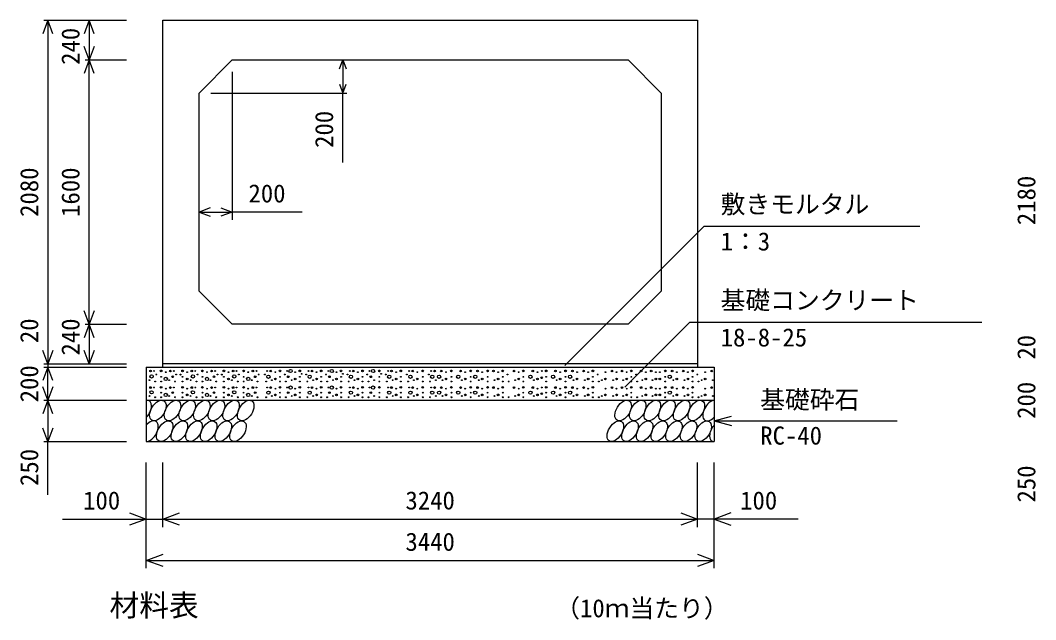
# Model space of a CAD drawing. Units: millimetres, scale not verified. Extents: x -100800 to 100800, y -35640 to 35640.
# Drawn here: x 10736 to 16887, y -3478 to 150 of the extents above; entities that cross this region are included whole.
import ezdxf
from ezdxf.enums import TextEntityAlignment as Align

# ---------------------------------------------------------------- set-up
doc = ezdxf.new("R2010")
doc.units = ezdxf.units.MM
doc.header["$LTSCALE"] = 120
for name, color, linetype, lineweight in [('0-0_DIM', 7, 'Continuous', 25), ('0-2_HATCH', 6, 'Continuous', 25), ('0-5_OUTLINE', 3, 'Continuous', 25), ('0-7_TXT', 7, 'Continuous', 25)]:
    doc.layers.add(name, color=color, linetype=linetype, lineweight=lineweight)
doc.styles.add('ＭＳ ゴシック', font='')
doc.styles.get('ＭＳ ゴシック').set_extended_font_data('MS Gothic')

msp = doc.modelspace()

# ---------------------------------------------------------------- linework, layer by layer
at = {"layer": '0-0_DIM'}
for p, q in [((10879, 150.3), (11379.1, 150.3)), ((10903, 150.3), (10903, -1929.7)), ((11153, 150.3), (11153, -89.7)), ((11129, -89.7), (11379.1, -89.7)), ((11153, -1689.7), (11153, -89.7)), ((12689.5, -89.7), (12689.5, -289.7)), ((12019.1, -161.7), (12019.1, -1058.3)), ((11891.1, -289.7), (12713.5, -289.7)), ((12689.5, -710.5), (12689.5, -289.7)), ((11819.1, -1010.3), (12019.1, -1010.3)), ((12443.2, -1010.3), (12019.1, -1010.3)), ((14879, -1095.8), (14034.9, -1939.8)), ((14879, -1095.8), (16184.7, -1095.8)), ((11129, -1689.7), (11379.1, -1689.7)), ((11153, -1689.7), (11153, -1929.7)), ((14791.3, -1676.9), (14398.5, -2069.7)), ((14791.3, -1676.9), (16560.3, -1676.9)), ((10879, -1929.7), (11379.1, -1929.7)), ((10879, -1949.7), (11379.1, -1949.7)), ((10903, -1929.7), (10903, -1949.7)), ((10903, -2149.7), (10903, -1949.7)), ((10879, -2149.7), (11379.1, -2149.7)), ((10903, -2149.7), (10903, -2399.7)), ((14939.1, -2274.7), (15043.4, -2246.7)), ((14939.1, -2274.7), (16048, -2274.7)), ((14939.1, -2274.7), (15043.4, -2302.7)), ((10879, -2399.7), (11379.1, -2399.7)), ((10903, -2721.8), (10903, -2399.7)), ((11499.1, -3166.9), (11499.1, -2527.3)), ((11599.1, -2916.9), (11599.1, -2527.3)), ((14839.1, -2916.9), (14839.1, -2527.3)), ((14939.1, -3166.9), (14939.1, -2527.3)), ((10991.1, -2868.9), (11499.1, -2868.9)), ((11499.1, -2868.9), (11599.1, -2868.9)), ((11599.1, -2868.9), (14839.1, -2868.9)), ((11499.1, -3118.9), (14939.1, -3118.9))]:
    msp.add_line(p, q, dxfattribs=at)
for points in [[(10932.6, 69.1), (10903, 150.3), (10873.5, 69.1)], [(11182.6, 69.1), (11153, 150.3), (11123.5, 69.1)], [(11182.6, -8.5), (11153, -89.7), (11123.5, -8.5)], [(11182.6, -170.9), (11153, -89.7), (11123.5, -170.9)], [(12669.8, -143.8), (12689.5, -89.7), (12709.2, -143.8)], [(12669.8, -235.6), (12689.5, -289.7), (12709.2, -235.6)], [(11886.8, -985.7), (11819.1, -1010.3), (11886.8, -1035)], [(11951.4, -985.7), (12019.1, -1010.3), (11951.4, -1035)], [(11182.6, -1608.5), (11153, -1689.7), (11123.5, -1608.5)], [(11182.6, -1770.9), (11153, -1689.7), (11123.5, -1770.9)], [(10932.6, -1848.5), (10903, -1929.7), (10873.5, -1848.5)], [(11182.6, -1848.5), (11153, -1929.7), (11123.5, -1848.5)], [(10932.6, -2030.9), (10903, -1949.7), (10873.5, -2030.9)], [(10932.6, -2068.5), (10903, -2149.7), (10873.5, -2068.5)], [(10932.6, -2230.9), (10903, -2149.7), (10873.5, -2230.9)], [(10932.6, -2318.5), (10903, -2399.7), (10873.5, -2318.5)], [(11397.6, -2832), (11499.1, -2868.9), (11397.6, -2905.9)], [(11700.6, -2905.9), (11599.1, -2868.9), (11700.6, -2832)], [(14737.6, -2832), (14839.1, -2868.9), (14737.6, -2905.9)], [(15447.1, -2868.9), (14939.1, -2868.9), (14839.1, -2868.9)], [(15040.6, -2832), (14939.1, -2868.9), (15040.6, -2905.9)], [(11600.6, -3155.9), (11499.1, -3118.9), (11600.6, -3082)], [(14837.6, -3082), (14939.1, -3118.9), (14837.6, -3155.9)]]:
    msp.add_lwpolyline(points, dxfattribs=at)
at = {"layer": '0-2_HATCH'}
for centre, radius in [((11525.1, -1972.5), 5), ((11589.1, -1971.6), 5), ((11645.1, -1972.5), 5), ((11719.1, -1971.6), 5), ((11775.1, -1972.5), 5), ((11839.1, -1971.6), 5), ((11895.1, -1972.5), 5), ((11969.1, -1971.6), 5), ((12025.1, -1972.5), 5), ((12089.1, -1971.6), 5), ((12145.1, -1972.5), 5), ((12253.1, -1972.5), 5), ((12309.1, -1971.6), 5), ((12373.1, -1972.5), 10), ((12429.1, -1971.6), 5), ((12503.1, -1972.5), 5), ((12559.1, -1971.6), 5), ((12623.1, -1972.5), 10), ((12679.1, -1971.6), 5), ((12753.1, -1972.5), 5), ((12809.1, -1971.6), 5), ((12873.1, -1972.5), 10), ((12911, -1971.6), 5), ((12984.9, -1972.5), 5), ((13041, -1971.6), 5), ((13112.9, -1972.5), 5), ((13173.9, -1971.6), 5), ((13245.9, -1972.5), 5), ((13286.5, -1972.5), 5), ((13347.5, -1971.6), 5), ((13403.4, -1972.5), 5), ((13464.3, -1971.6), 5), ((13506.1, -1972.5), 5), ((13567, -1971.6), 5), ((13602.3, -1972.5), 5), ((13658.4, -1971.6), 5), ((13727.1, -1972.5), 5), ((13783.2, -1971.6), 5), ((13840.5, -1972.5), 5), ((13922, -1971.6), 5), ((13977.9, -1972.5), 5), ((14038.9, -1971.6), 5), ((14080.6, -1972.5), 5), ((14148.4, -1972.5), 5), ((14204.5, -1971.6), 5), ((14320.2, -1972.5), 5), ((14381.3, -1972.5), 5), ((14437.3, -1971.6), 5), ((14496.9, -1972.5), 5), ((14558, -1972.5), 5), ((14642.9, -1971.6), 5), ((14684.6, -1972.5), 5), ((14752.4, -1972.5), 5), ((14808.5, -1971.6), 5), ((14924.1, -1972.5), 5), ((11518.1, -2027.7), 2.5), ((11531.7, -2005.5), 10), ((11546.2, -1972.5), 2.5), ((11560.2, -1993.5), 2.5), ((11589.1, -2007.5), 2.5), ((11617.1, -2020.7), 10), ((11617.1, -1979.5), 2.5), ((11638.1, -2027.7), 2.5), ((11659.2, -2007.5), 5), ((11666.2, -1972.5), 2.5), ((11680.2, -1993.5), 2.5), ((11706.7, -1994.4), 2.5), ((11719.1, -2007.5), 2.5), ((11747.1, -2020.7), 5), ((11747.1, -1979.5), 2.5), ((11768.1, -2027.7), 2.5), ((11781.7, -2005.5), 10), ((11796.2, -1972.5), 2.5), ((11810.2, -1993.5), 2.5), ((11839.1, -2007.5), 2.5), ((11867.1, -2020.7), 10), ((11867.1, -1979.5), 2.5), ((11888.1, -2027.7), 2.5), ((11909.2, -2007.5), 5), ((11916.2, -1972.5), 2.5), ((11930.2, -1993.5), 2.5), ((11956.7, -1994.4), 2.5), ((11969.1, -2007.5), 2.5), ((11997.1, -2020.7), 5), ((11997.1, -1979.5), 2.5), ((12018.1, -2027.7), 2.5), ((12031.7, -2005.5), 10), ((12046.2, -1972.5), 2.5), ((12060.2, -1993.5), 2.5), ((12089.1, -2007.5), 2.5), ((12117.1, -2020.7), 10), ((12117.1, -1979.5), 2.5), ((12138.1, -2027.7), 2.5), ((12159.2, -2007.5), 5), ((12166.2, -1972.5), 2.5), ((12180.2, -1993.5), 2.5), ((12218, -1993.5), 2.5), ((12239, -2007.5), 10), ((12232, -1972.5), 2.5), ((12260.1, -2027.7), 2.5), ((12281.1, -2020.7), 5), ((12281.1, -1979.5), 2.5), ((12309.1, -2007.5), 2.5), ((12338, -1993.5), 2.5), ((12352, -1972.5), 2.5), ((12359, -2007.5), 5), ((12380.1, -2027.7), 2.5), ((12401.1, -2020.7), 5), ((12401.1, -1979.5), 2.5), ((12429.1, -2007.5), 2.5), ((12440.5, -1989.2), 2.5), ((12468, -1993.5), 2.5), ((12489, -2007.5), 10), ((12482, -1972.5), 2.5), ((12510.1, -2027.7), 2.5), ((12531.1, -2020.7), 5), ((12531.1, -1979.5), 2.5), ((12559.1, -2007.5), 2.5), ((12588, -1993.5), 2.5), ((12602, -1972.5), 2.5), ((12609, -2007.5), 5), ((12630.1, -2027.7), 2.5), ((12651.1, -2020.7), 5), ((12651.1, -1979.5), 2.5), ((12679.1, -2007.5), 2.5), ((12690.5, -1989.2), 2.5), ((12718, -1993.5), 2.5), ((12739, -2007.5), 10), ((12732, -1972.5), 2.5), ((12760.1, -2027.7), 2.5), ((12781.1, -2020.7), 5), ((12781.1, -1979.5), 2.5), ((12809.1, -2007.5), 2.5), ((12838, -1993.5), 2.5), ((12852, -1972.5), 2.5), ((12859, -2007.5), 5), ((12880.1, -2027.7), 2.5), ((12911, -2007.5), 2.5), ((12922.3, -1989.2), 2.5), ((12949.8, -1993.5), 2.5), ((12970.9, -2007.5), 10), ((12963.9, -1972.5), 2.5), ((12991.9, -2027.7), 2.5), ((13012.9, -2020.7), 5), ((13012.9, -1979.5), 2.5), ((13041, -2007.5), 2.5), ((13077.9, -1993.5), 2.5), ((13098.9, -2007.5), 10), ((13091.9, -1972.5), 2.5), ((13120, -2027.7), 2.5), ((13141, -2020.7), 5), ((13141, -1979.5), 2.5), ((13173.9, -2007.5), 2.5), ((13210.8, -1993.5), 2.5), ((13231.9, -2007.5), 10), ((13224.8, -1972.5), 2.5), ((13252.9, -2027.7), 2.5), ((13272.5, -2007.5), 10), ((13293.6, -2027.7), 2.5), ((13314.6, -2020.7), 5), ((13314.6, -1979.5), 2.5), ((13347.5, -2007.5), 2.5), ((13389.4, -2007.5), 10), ((13410.4, -2027.7), 2.5), ((13431.4, -2020.7), 5), ((13431.4, -1979.5), 2.5), ((13464.3, -2007.5), 2.5), ((13492.1, -2007.5), 10), ((13513.1, -2027.7), 2.5), ((13534.1, -2020.7), 5), ((13534.1, -1979.5), 2.5), ((13567, -2007.5), 2.5), ((13609.3, -2027.7), 2.5), ((13630.3, -2020.7), 5), ((13630.3, -1979.5), 2.5), ((13658.4, -2007.5), 2.5), ((13687.2, -1993.5), 2.5), ((13734.1, -2027.7), 2.5), ((13755.1, -2020.7), 5), ((13755.1, -1979.5), 2.5), ((13783.2, -2007.5), 2.5), ((13826.5, -2007.5), 10), ((13847.5, -2027.7), 2.5), ((13868.6, -2020.7), 5), ((13868.6, -1979.5), 2.5), ((13894.7, -2013.7), 5), ((13894.7, -1972.5), 2.5), ((13922, -2007.5), 2.5), ((13963.9, -2007.5), 10), ((13985, -2027.7), 2.5), ((14006, -2020.7), 5), ((14006, -1979.5), 2.5), ((14038.9, -2007.5), 2.5), ((14066.6, -2007.5), 10), ((14087.6, -2027.7), 2.5), ((14108.7, -2020.7), 5), ((14108.7, -1979.5), 2.5), ((14155.4, -2027.7), 2.5), ((14176.4, -2020.7), 5), ((14176.4, -1979.5), 2.5), ((14204.5, -2007.5), 2.5), ((14233.4, -1993.5), 2.5), ((14259.4, -2027.7), 2.5), ((14280.4, -2020.7), 5), ((14280.4, -1979.5), 2.5), ((14327.2, -2027.7), 2.5), ((14348.2, -2020.7), 5), ((14348.2, -1979.5), 2.5), ((14388.3, -2027.7), 2.5), ((14409.3, -2020.7), 5), ((14409.3, -1979.5), 2.5), ((14437.3, -2007.5), 2.5), ((14466.2, -1993.5), 2.5), ((14504, -2027.7), 2.5), ((14525, -2020.7), 5), ((14525, -1979.5), 2.5), ((14565, -2027.7), 2.5), ((14586.1, -2020.7), 5), ((14586.1, -1979.5), 2.5), ((14610, -2020.7), 5), ((14610, -1979.5), 2.5), ((14642.9, -2007.5), 2.5), ((14670.6, -2007.5), 10), ((14691.6, -2027.7), 2.5), ((14712.6, -2020.7), 5), ((14712.6, -1979.5), 2.5), ((14759.4, -2027.7), 2.5), ((14780.4, -2020.7), 5), ((14780.4, -1979.5), 2.5), ((14808.5, -2007.5), 2.5), ((14837.3, -1993.5), 2.5), ((14863.4, -2027.7), 2.5), ((14884.4, -2020.7), 5), ((14884.4, -1979.5), 2.5), ((14931.1, -2027.7), 2.5), ((11525.1, -2072.5), 5), ((11546.2, -2072.5), 2.5), ((11553.2, -2035.6), 2.5), ((11589.1, -2071.6), 5), ((11589.1, -2035.6), 2.5), ((11617.1, -2079.5), 2.5), ((11645.1, -2072.5), 5), ((11666.2, -2072.5), 2.5), ((11673.2, -2035.6), 2.5), ((11719.1, -2071.6), 5), ((11719.1, -2035.6), 2.5), ((11747.1, -2079.5), 2.5), ((11775.1, -2072.5), 5), ((11796.2, -2072.5), 2.5), ((11803.2, -2035.6), 2.5), ((11839.1, -2071.6), 5), ((11839.1, -2035.6), 2.5), ((11867.1, -2079.5), 2.5), ((11895.1, -2072.5), 5), ((11916.2, -2072.5), 2.5), ((11923.2, -2035.6), 2.5), ((11969.1, -2071.6), 5), ((11969.1, -2035.6), 2.5), ((11997.1, -2079.5), 2.5), ((12025.1, -2072.5), 5), ((12046.2, -2072.5), 2.5), ((12053.2, -2035.6), 2.5), ((12089.1, -2071.6), 5), ((12089.1, -2035.6), 2.5), ((12117.1, -2079.5), 2.5), ((12145.1, -2072.5), 5), ((12166.2, -2072.5), 2.5), ((12173.2, -2035.6), 2.5), ((12225, -2035.6), 2.5), ((12232, -2072.5), 2.5), ((12253.1, -2072.5), 5), ((12281.1, -2079.5), 2.5), ((12309.1, -2071.6), 5), ((12309.1, -2035.6), 2.5), ((12345, -2035.6), 2.5), ((12352, -2072.5), 2.5), ((12373.1, -2072.5), 10), ((12401.1, -2079.5), 2.5), ((12429.1, -2071.6), 5), ((12429.1, -2035.6), 2.5), ((12475, -2035.6), 2.5), ((12482, -2072.5), 2.5), ((12503.1, -2072.5), 5), ((12531.1, -2079.5), 2.5), ((12559.1, -2071.6), 5), ((12559.1, -2035.6), 2.5), ((12595, -2035.6), 2.5), ((12602, -2072.5), 2.5), ((12623.1, -2072.5), 10), ((12651.1, -2079.5), 2.5), ((12679.1, -2071.6), 5), ((12679.1, -2035.6), 2.5), ((12725, -2035.6), 2.5), ((12732, -2072.5), 2.5), ((12753.1, -2072.5), 5), ((12781.1, -2079.5), 2.5), ((12809.1, -2071.6), 5), ((12809.1, -2035.6), 2.5), ((12845, -2035.6), 2.5), ((12852, -2072.5), 2.5), ((12873.1, -2072.5), 10), ((12911, -2071.6), 5), ((12911, -2035.6), 2.5), ((12956.8, -2035.6), 2.5), ((12963.9, -2072.5), 2.5), ((12984.9, -2072.5), 5), ((13012.9, -2079.5), 2.5), ((13041, -2071.6), 5), ((13041, -2035.6), 2.5), ((13084.9, -2035.6), 2.5), ((13091.9, -2072.5), 2.5), ((13112.9, -2072.5), 5), ((13141, -2079.5), 2.5), ((13173.9, -2071.6), 5), ((13173.9, -2035.6), 2.5), ((13217.8, -2035.6), 2.5), ((13224.8, -2072.5), 2.5), ((13245.9, -2072.5), 5), ((13286.5, -2072.5), 5), ((13314.6, -2079.5), 2.5), ((13347.5, -2071.6), 5), ((13347.5, -2035.6), 2.5), ((13403.4, -2072.5), 5), ((13431.4, -2079.5), 2.5), ((13464.3, -2071.6), 5), ((13464.3, -2035.6), 2.5), ((13506.1, -2072.5), 5), ((13534.1, -2079.5), 2.5), ((13567, -2071.6), 5), ((13567, -2035.6), 2.5), ((13602.3, -2072.5), 5), ((13630.3, -2079.5), 2.5), ((13658.4, -2071.6), 5), ((13658.4, -2035.6), 2.5), ((13694.2, -2035.6), 2.5), ((13727.1, -2072.5), 5), ((13755.1, -2079.5), 2.5), ((13783.2, -2071.6), 5), ((13783.2, -2035.6), 2.5), ((13840.5, -2072.5), 5), ((13868.6, -2079.5), 2.5), ((13894.7, -2072.5), 2.5), ((13922, -2071.6), 5), ((13922, -2035.6), 2.5), ((13977.9, -2072.5), 5), ((14006, -2079.5), 2.5), ((14038.9, -2071.6), 5), ((14038.9, -2035.6), 2.5), ((14080.6, -2072.5), 5), ((14108.7, -2079.5), 2.5), ((14148.4, -2072.5), 5), ((14176.4, -2079.5), 2.5), ((14204.5, -2071.6), 5), ((14204.5, -2035.6), 2.5), ((14240.4, -2035.6), 2.5), ((14280.4, -2079.5), 2.5), ((14320.2, -2072.5), 5), ((14348.2, -2079.5), 2.5), ((14381.3, -2072.5), 5), ((14409.3, -2079.5), 2.5), ((14437.3, -2071.6), 5), ((14437.3, -2035.6), 2.5), ((14473.2, -2035.6), 2.5), ((14496.9, -2072.5), 5), ((14525, -2079.5), 2.5), ((14558, -2072.5), 5), ((14586.1, -2079.5), 2.5), ((14610, -2079.5), 2.5), ((14642.9, -2071.6), 5), ((14642.9, -2035.6), 2.5), ((14684.6, -2072.5), 5), ((14712.6, -2079.5), 2.5), ((14752.4, -2072.5), 5), ((14780.4, -2079.5), 2.5), ((14808.5, -2071.6), 5), ((14808.5, -2035.6), 2.5), ((14844.3, -2035.6), 2.5), ((14884.4, -2079.5), 2.5), ((14924.1, -2072.5), 5), ((11518.1, -2123.8), 2.5), ((11531.7, -2101.6), 10), ((11553.2, -2131.6), 2.5), ((11589.1, -2103.6), 2.5), ((11589.1, -2131.6), 2.5), ((11617.1, -2116.8), 10), ((11638.1, -2123.8), 2.5), ((11659.2, -2103.6), 5), ((11673.2, -2131.6), 2.5), ((11719.1, -2103.6), 2.5), ((11719.1, -2131.6), 2.5), ((11747.1, -2116.8), 5), ((11768.1, -2123.8), 2.5), ((11781.7, -2101.6), 10), ((11803.2, -2131.6), 2.5), ((11839.1, -2103.6), 2.5), ((11839.1, -2131.6), 2.5), ((11867.1, -2116.8), 10), ((11888.1, -2123.8), 2.5), ((11909.2, -2103.6), 5), ((11923.2, -2131.6), 2.5), ((11969.1, -2103.6), 2.5), ((11969.1, -2131.6), 2.5), ((11997.1, -2116.8), 5), ((12018.1, -2123.8), 2.5), ((12031.7, -2101.6), 10), ((12053.2, -2131.6), 2.5), ((12089.1, -2103.6), 2.5), ((12089.1, -2131.6), 2.5), ((12117.1, -2116.8), 10), ((12138.1, -2123.8), 2.5), ((12159.2, -2103.6), 5), ((12173.2, -2131.6), 2.5), ((12225, -2131.6), 2.5), ((12239, -2103.6), 10), ((12260.1, -2123.8), 2.5), ((12281.1, -2116.8), 5), ((12309.1, -2103.6), 2.5), ((12309.1, -2131.6), 2.5), ((12345, -2131.6), 2.5), ((12359, -2103.6), 5), ((12380.1, -2123.8), 2.5), ((12401.1, -2116.8), 5), ((12429.1, -2103.6), 2.5), ((12429.1, -2131.6), 2.5), ((12475, -2131.6), 2.5), ((12489, -2103.6), 10), ((12510.1, -2123.8), 2.5), ((12531.1, -2116.8), 5), ((12559.1, -2103.6), 2.5), ((12559.1, -2131.6), 2.5), ((12595, -2131.6), 2.5), ((12609, -2103.6), 5), ((12630.1, -2123.8), 2.5), ((12651.1, -2116.8), 5), ((12679.1, -2103.6), 2.5), ((12679.1, -2131.6), 2.5), ((12725, -2131.6), 2.5), ((12739, -2103.6), 10), ((12760.1, -2123.8), 2.5), ((12781.1, -2116.8), 5), ((12809.1, -2103.6), 2.5), ((12809.1, -2131.6), 2.5), ((12845, -2131.6), 2.5), ((12859, -2103.6), 5), ((12880.1, -2123.8), 2.5), ((12911, -2103.6), 2.5), ((12911, -2131.6), 2.5), ((12956.8, -2131.6), 2.5), ((12970.9, -2103.6), 10), ((12991.9, -2123.8), 2.5), ((13012.9, -2116.8), 5), ((13041, -2103.6), 2.5), ((13041, -2131.6), 2.5), ((13084.9, -2131.6), 2.5), ((13098.9, -2103.6), 10), ((13120, -2123.8), 2.5), ((13141, -2116.8), 5), ((13173.9, -2103.6), 2.5), ((13173.9, -2131.6), 2.5), ((13217.8, -2131.6), 2.5), ((13231.9, -2103.6), 10), ((13252.9, -2123.8), 2.5), ((13272.5, -2103.6), 10), ((13293.6, -2123.8), 2.5), ((13314.6, -2116.8), 5), ((13347.5, -2103.6), 2.5), ((13347.5, -2131.6), 2.5), ((13389.4, -2103.6), 10), ((13410.4, -2123.8), 2.5), ((13431.4, -2116.8), 5), ((13464.3, -2103.6), 2.5), ((13464.3, -2131.6), 2.5), ((13492.1, -2103.6), 10), ((13513.1, -2123.8), 2.5), ((13534.1, -2116.8), 5), ((13567, -2103.6), 2.5), ((13567, -2131.6), 2.5), ((13609.3, -2123.8), 2.5), ((13630.3, -2116.8), 5), ((13658.4, -2103.6), 2.5), ((13658.4, -2131.6), 2.5), ((13694.2, -2131.6), 2.5), ((13734.1, -2123.8), 2.5), ((13755.1, -2116.8), 5), ((13783.2, -2103.6), 2.5), ((13783.2, -2131.6), 2.5), ((13826.5, -2103.6), 10), ((13847.5, -2123.8), 2.5), ((13868.6, -2116.8), 5), ((13894.7, -2109.8), 5), ((13922, -2103.6), 2.5), ((13922, -2131.6), 2.5), ((13963.9, -2103.6), 10), ((13985, -2123.8), 2.5), ((14006, -2116.8), 5), ((14038.9, -2103.6), 2.5), ((14038.9, -2131.6), 2.5), ((14066.6, -2103.6), 10), ((14087.6, -2123.8), 2.5), ((14108.7, -2116.8), 5), ((14155.4, -2123.8), 2.5), ((14176.4, -2116.8), 5), ((14204.5, -2103.6), 2.5), ((14204.5, -2131.6), 2.5), ((14240.4, -2131.6), 2.5), ((14259.4, -2123.8), 2.5), ((14280.4, -2116.8), 5), ((14327.2, -2123.8), 2.5), ((14348.2, -2116.8), 5), ((14388.3, -2123.8), 2.5), ((14409.3, -2116.8), 5), ((14437.3, -2103.6), 2.5), ((14437.3, -2131.6), 2.5), ((14473.2, -2131.6), 2.5), ((14504, -2123.8), 2.5), ((14525, -2116.8), 5), ((14565, -2123.8), 2.5), ((14586.1, -2116.8), 5), ((14610, -2116.8), 5), ((14642.9, -2103.6), 2.5), ((14642.9, -2131.6), 2.5), ((14670.6, -2103.6), 10), ((14691.6, -2123.8), 2.5), ((14712.6, -2116.8), 5), ((14759.4, -2123.8), 2.5), ((14780.4, -2116.8), 5), ((14808.5, -2103.6), 2.5), ((14808.5, -2131.6), 2.5), ((14844.3, -2131.6), 2.5), ((14863.4, -2123.8), 2.5), ((14884.4, -2116.8), 5), ((14931.1, -2123.8), 2.5)]:
    msp.add_circle(centre, radius, dxfattribs=at)
for centre, start_param, end_param in [((11480.8, -2212.2), 4.335544, 6.724593), ((14919.8, -2212.2), 0.419949, 4.357003), ((11522.3, -2337.2), 3.496422, 7.58605), ((14961.4, -2337.2), 1.28053, 3.496422)]:
    msp.add_ellipse(centre, major_axis=(36.4, 58.9), ratio=0.5792, start_param=start_param, end_param=end_param, dxfattribs=at)
for centre in [(11569.5, -2212.2), (11658.2, -2212.2), (11746.9, -2212.2), (11835.6, -2212.2), (11924.3, -2212.2), (12013, -2212.2), (12101.6, -2212.2), (14387.6, -2212.2), (14476.3, -2212.2), (14565, -2212.2), (14653.7, -2212.2), (14742.4, -2212.2), (14831.1, -2212.2), (11611, -2337.2), (11699.7, -2337.2), (11788.4, -2337.2), (11877.1, -2337.2), (11965.8, -2337.2), (12054.5, -2337.2), (14340.5, -2337.2), (14429.2, -2337.2), (14517.9, -2337.2), (14606.6, -2337.2), (14695.3, -2337.2), (14784, -2337.2), (14872.7, -2337.2)]:
    msp.add_ellipse(centre, major_axis=(36.4, 58.9), ratio=0.5792, dxfattribs=at)
at = {"layer": '0-5_OUTLINE'}
for p, q in [((11599.1, -1949.7), (11599.1, 150.3)), ((12019.1, -89.7), (11819.1, -289.7)), ((12019.1, -89.7), (14419.1, -89.7)), ((14419.1, -89.7), (14619.1, -289.7)), ((11819.1, -1489.7), (11819.1, -289.7)), ((14619.1, -289.7), (14619.1, -1489.7)), ((11819.1, -1489.7), (12019.1, -1689.7)), ((14419.1, -1689.7), (14619.1, -1489.7)), ((14419.1, -1689.7), (12019.1, -1689.7)), ((11499.1, -1949.7), (11499.1, -2399.7)), ((11499.1, -1949.7), (14939.1, -1949.7)), ((14839.1, -1929.7), (11599.1, -1929.7)), ((14939.1, -1949.7), (14939.1, -2399.7)), ((11499.1, -2149.7), (14939.1, -2149.7)), ((11499.1, -2399.7), (14939.1, -2399.7))]:
    msp.add_line(p, q, dxfattribs=at)
msp.add_lwpolyline([(11599.1, 150.3), (14839.1, 150.3), (14839.1, -1949.7)], dxfattribs=at)

# ---------------------------------------------------------------- texts
at = {"layer": '0-0_DIM', "style": 'ＭＳ ゴシック'}
for s, p in [('240', (11128, -119.4)), ('200', (12664.5, -622)), ('2080', (10878, -1039.7)), ('1600', (11128, -1039.7)), ('2180', (16918, -1089.7)), ('20', (10878, -1803.8)), ('240', (11128, -1878.9)), ('20', (16918, -1903.8)), ('200', (10878, -2162.2)), ('200', (16918, -2262.2)), ('250', (10878, -2668.5)), ('250', (16918, -2768.5))]:
    msp.add_text(s, height=110, rotation=90, dxfattribs=at).set_placement(p, align=Align.BOTTOM_LEFT)
for s, p in [('200', (12118.3, -985.3)), ('敷きモルタル', (14978.6, -1050.8)), ('1：3', (14978.6, -1276)), ('基礎コンクリート', (14978.6, -1632)), ('18-8-25', (14978.6, -1857.1)), ('基礎砕石', (15218.3, -2233.5)), ('RC-40', (15218.3, -2451.1)), ('100', (11116.7, -2843.9)), ('3240', (13069.1, -2843.9)), ('100', (15096.5, -2843.9)), ('3440', (13069.1, -3093.9))]:
    msp.add_text(s, height=110, dxfattribs=at).set_placement(p, align=Align.BOTTOM_LEFT)
at = {"layer": '0-7_TXT', "style": 'ＭＳ ゴシック'}
for s, height, p in [('材料表', 132, (11276.6, -3496.4)), ('（10ｍ当たり）', 110, (13976.6, -3496.4))]:
    msp.add_text(s, height=height, dxfattribs=at).set_placement(p, align=Align.BOTTOM_LEFT)

doc.saveas('drawing.dxf')
